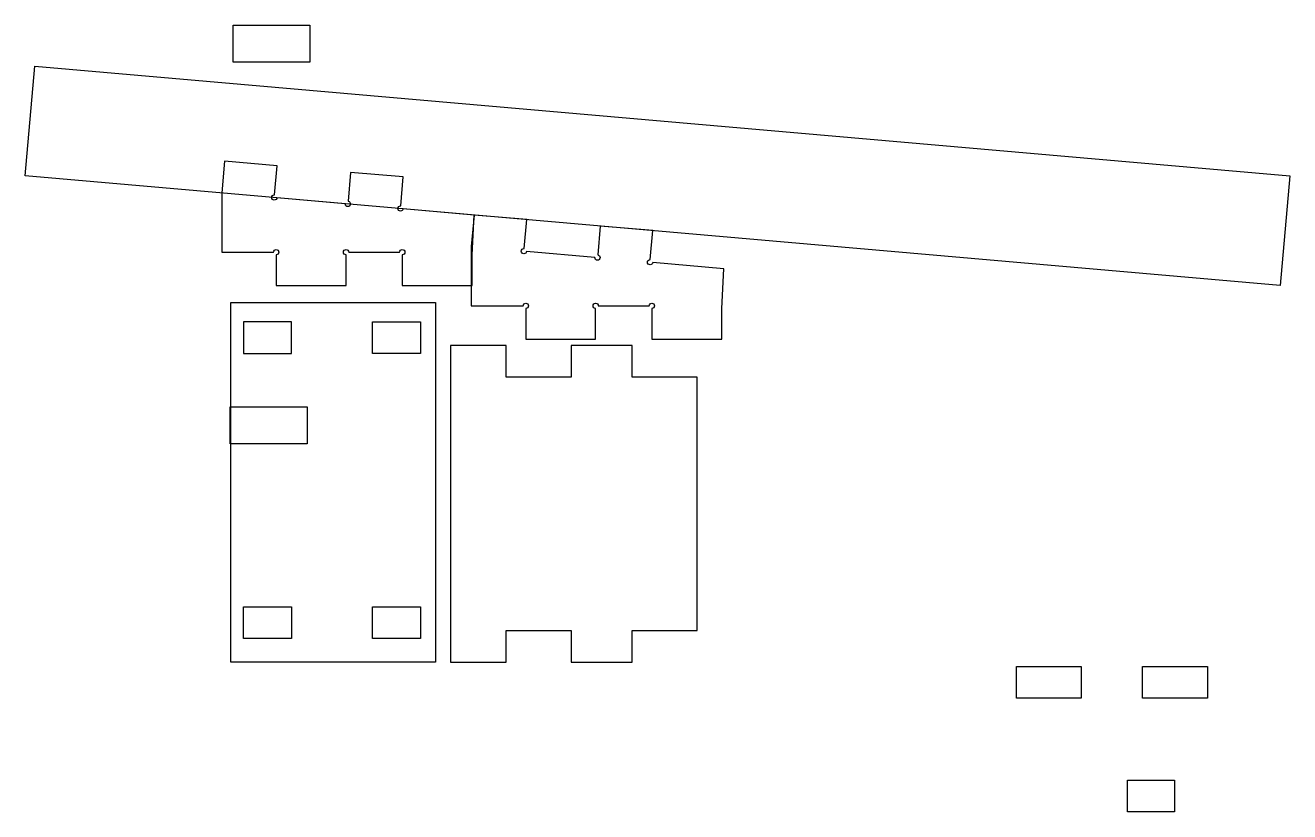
# Model space of a CAD drawing. Extents: x 7 to 127, y 185 to 260.
import ezdxf

# ---------------------------------------------------------------- set-up
doc = ezdxf.new("R2010")
doc.units = 0
doc.layers.add('Layer_1', color=7, linetype='CONTINUOUS')

msp = doc.modelspace()

# ---------------------------------------------------------------- linework, layer by layer
at = {"layer": 'Layer_1', "color": 6}
for p, q in [((26.661568, 259.748737), (33.93761, 259.748737)), ((26.661568, 256.252457), (26.661568, 259.748737)), ((33.93761, 259.748737), (33.93761, 256.252457)), ((33.93761, 256.252457), (26.661568, 256.252457)), ((6.988935, 245.491843), (7.897404, 255.875691)), ((7.897404, 255.875691), (126.694616, 245.482282)), ((125.786147, 235.098434), (6.988935, 245.491843)), ((126.694616, 245.482282), (125.786147, 235.098434)), ((26.394299, 223.600533), (33.670341, 223.600533)), ((26.394299, 220.104253), (26.394299, 223.600533)), ((33.670341, 223.600533), (33.670341, 220.104253)), ((33.670341, 220.104253), (26.394299, 220.104253)), ((100.81671, 199.007857), (106.96672, 199.007857)), ((100.81671, 196.00786), (100.81671, 199.007857)), ((106.96672, 199.007857), (106.96672, 196.00786)), ((112.7519, 199.007857), (118.90191, 199.007857)), ((112.7519, 196.00786), (112.7519, 199.007857)), ((118.90191, 199.007857), (118.90191, 196.00786)), ((106.96672, 196.00786), (100.81671, 196.00786)), ((118.90191, 196.00786), (112.7519, 196.00786)), ((111.34283, 188.25627), (115.79283, 188.25627)), ((111.34283, 185.25627), (111.34283, 188.25627)), ((115.79283, 188.25627), (115.79283, 185.25627)), ((115.79283, 185.25627), (111.34283, 185.25627))]:
    msp.add_line(p, q, dxfattribs=at)
at = {"layer": 'Layer_1', "color": 7}
for p, q in [((25.845487, 246.861542), (25.583997, 243.873094)), ((30.826567, 246.42594), (25.845487, 246.861542)), ((30.586797, 243.686574), (30.826567, 246.42594)), ((37.787907, 245.816676), (37.548127, 243.077307)), ((42.768477, 245.381042), (37.787907, 245.816676)), ((42.528697, 242.641676), (42.768477, 245.381042)), ((25.583997, 243.873094), (25.583997, 238.258448)), ((37.277307, 242.849928), (30.813657, 243.415756)), ((49.477016, 241.775856), (42.755567, 242.370859)), ((49.477016, 241.775856), (49.215526, 238.787408)), ((49.289527, 238.008335), (49.477016, 241.775856)), ((54.458096, 241.340254), (49.477016, 241.775856)), ((54.218326, 238.600888), (54.458096, 241.340254)), ((61.419436, 240.73099), (61.179656, 237.991621)), ((66.400006, 240.295356), (61.419436, 240.73099)), ((66.160226, 237.55599), (66.400006, 240.295356)), ((25.583997, 238.258448), (30.493777, 238.258448)), ((37.604457, 238.258448), (42.428967, 238.258448)), ((49.215526, 238.787408), (49.215526, 233.172762)), ((60.908836, 237.764242), (54.445186, 238.33007)), ((30.743897, 238.008335), (30.743897, 235.098434)), ((37.354347, 235.098434), (37.354347, 238.008335)), ((42.679087, 238.008335), (42.679087, 235.098434)), ((49.289527, 235.098434), (49.289527, 238.008335)), ((73.108545, 236.69017), (66.387096, 237.285173)), ((72.921056, 232.922649), (73.108545, 236.69017)), ((30.743897, 235.098434), (37.354347, 235.098434)), ((42.679087, 235.098434), (49.289527, 235.098434)), ((26.433683, 233.482426), (45.834234, 233.482426)), ((26.433683, 199.424221), (26.433683, 233.482426)), ((45.834234, 233.482426), (45.834234, 199.424221)), ((49.215526, 233.172762), (54.125306, 233.172762)), ((54.375426, 232.922649), (54.375426, 230.012748)), ((60.985876, 230.012748), (60.985876, 232.922649)), ((61.235986, 233.172762), (66.060496, 233.172762)), ((66.310616, 232.922649), (66.310616, 230.012748)), ((72.921056, 230.012748), (72.921056, 232.922649)), ((32.200944, 231.656337), (27.651074, 231.656338)), ((27.651074, 231.656338), (27.651075, 228.656519)), ((32.200944, 228.656519), (32.200944, 231.656337)), ((39.863944, 228.656519), (39.863944, 231.656336)), ((39.863944, 231.656336), (44.413944, 231.656336)), ((44.413944, 231.656336), (44.413944, 228.656519)), ((54.375426, 230.012748), (60.985876, 230.012748)), ((66.310616, 230.012748), (72.921056, 230.012748)), ((27.651075, 228.656519), (32.200944, 228.656519)), ((44.413944, 228.656519), (39.863944, 228.656519)), ((47.254526, 229.42394), (47.254526, 199.424225)), ((52.517771, 229.42394), (47.254526, 229.42394)), ((52.517771, 226.424123), (52.517771, 229.42394)), ((64.452959, 229.42394), (58.667783, 229.42394)), ((58.667783, 229.42394), (58.667783, 226.424123)), ((64.452959, 226.424123), (64.452959, 229.42394)), ((58.667783, 226.424123), (52.517771, 226.424123)), ((70.602971, 226.424123), (64.452959, 226.424123)), ((70.602971, 202.424555), (70.602971, 226.424123)), ((27.651074, 201.656108), (27.651075, 204.655918)), ((27.651075, 204.655918), (32.200944, 204.655918)), ((32.200944, 204.655918), (32.200944, 201.656108)), ((39.863944, 201.656108), (39.863944, 204.655918)), ((39.863944, 204.655918), (44.413944, 204.655918)), ((44.413944, 204.655918), (44.413944, 201.656108)), ((52.517771, 199.424225), (52.517771, 202.424555)), ((52.517771, 202.424555), (58.667783, 202.424555)), ((58.667783, 202.424555), (58.667783, 199.424225)), ((64.452959, 199.424225), (64.452959, 202.424555)), ((64.452959, 202.424555), (70.602971, 202.424555)), ((32.200944, 201.656108), (27.651074, 201.656108)), ((44.413944, 201.656108), (39.863944, 201.656108)), ((45.834234, 199.424221), (26.433683, 199.424221)), ((47.254526, 199.424225), (52.517771, 199.424225)), ((58.667783, 199.424225), (64.452959, 199.424225))]:
    msp.add_line(p, q, dxfattribs=at)
for points in [[(30.314977, 243.43746), (30.314914, 243.575623), (30.426934, 243.68764), (30.565097, 243.687574)], [(30.565097, 243.187347), (30.426935, 243.187281), (30.314915, 243.299298), (30.314977, 243.43746)], [(30.565097, 243.687574), (30.572297, 243.687555), (30.579577, 243.687222), (30.586797, 243.686574)], [(30.813657, 243.415756), (30.802477, 243.286731), (30.694605, 243.187609), (30.565097, 243.187347)], [(37.548127, 243.077307), (37.67735, 243.066107), (37.776544, 242.957936), (37.776537, 242.828228)], [(37.526417, 242.578112), (37.388258, 242.578051), (37.276243, 242.690069), (37.276307, 242.828228)], [(37.276307, 242.828228), (37.276326, 242.835428), (37.276659, 242.842718), (37.277307, 242.849928)], [(37.776537, 242.828228), (37.776601, 242.690065), (37.66458, 242.578046), (37.526417, 242.578112)], [(42.256887, 242.392562), (42.256824, 242.530721), (42.368838, 242.642737), (42.506997, 242.642676)], [(42.506997, 242.142449), (42.368839, 242.142388), (42.256825, 242.254404), (42.256887, 242.392562)], [(42.506997, 242.642676), (42.514197, 242.642657), (42.521487, 242.642324), (42.528697, 242.641676)], [(42.755567, 242.370859), (42.744387, 242.24183), (42.636509, 242.142706), (42.506997, 242.142449)], [(30.493777, 238.258448), (30.493715, 238.39661), (30.605735, 238.508627), (30.743897, 238.508561)], [(30.743897, 238.508561), (30.882055, 238.508622), (30.994069, 238.396606), (30.994007, 238.258448)], [(30.994007, 238.258448), (30.994069, 238.12029), (30.882055, 238.008274), (30.743897, 238.008335)], [(37.104227, 238.258448), (37.104165, 238.39661), (37.216185, 238.508627), (37.354347, 238.508561)], [(37.354347, 238.008335), (37.216185, 238.008269), (37.104165, 238.120286), (37.104227, 238.258448)], [(37.354347, 238.508561), (37.492505, 238.508622), (37.604519, 238.396606), (37.604457, 238.258448)], [(42.428967, 238.258448), (42.428905, 238.39661), (42.540925, 238.508627), (42.679087, 238.508561)], [(42.679087, 238.508561), (42.817245, 238.508622), (42.929259, 238.396606), (42.929197, 238.258448)], [(42.929197, 238.258448), (42.929259, 238.12029), (42.817245, 238.008274), (42.679087, 238.008335)], [(53.946506, 238.351774), (53.946443, 238.489937), (54.058463, 238.601954), (54.196626, 238.601888)], [(54.196626, 238.101661), (54.058464, 238.101595), (53.946444, 238.213612), (53.946506, 238.351774)], [(54.196626, 238.601888), (54.203826, 238.601869), (54.211106, 238.601536), (54.218326, 238.600888)], [(54.445186, 238.33007), (54.434006, 238.201045), (54.326134, 238.101923), (54.196626, 238.101661)], [(61.157946, 237.492426), (61.019787, 237.492365), (60.907772, 237.604383), (60.907836, 237.742542)], [(60.907836, 237.742542), (60.907855, 237.749742), (60.908188, 237.757032), (60.908836, 237.764242)], [(61.408066, 237.742542), (61.40813, 237.604379), (61.296109, 237.49236), (61.157946, 237.492426)], [(61.179656, 237.991621), (61.308879, 237.980421), (61.408073, 237.87225), (61.408066, 237.742542)], [(65.888416, 237.306876), (65.888353, 237.445035), (66.000367, 237.557051), (66.138526, 237.55699)], [(66.138526, 237.056763), (66.000368, 237.056702), (65.888354, 237.168718), (65.888416, 237.306876)], [(66.138526, 237.55699), (66.145726, 237.556971), (66.153016, 237.556638), (66.160226, 237.55599)], [(66.387096, 237.285173), (66.375916, 237.156144), (66.268038, 237.05702), (66.138526, 237.056763)], [(54.125306, 233.172762), (54.125244, 233.310924), (54.237264, 233.422941), (54.375426, 233.422875)], [(54.375426, 233.422875), (54.513584, 233.422936), (54.625598, 233.31092), (54.625536, 233.172762)], [(54.625536, 233.172762), (54.625598, 233.034604), (54.513584, 232.922588), (54.375426, 232.922649)], [(60.735756, 233.172762), (60.735694, 233.310924), (60.847714, 233.422941), (60.985876, 233.422875)], [(60.985876, 232.922649), (60.847714, 232.922583), (60.735694, 233.0346), (60.735756, 233.172762)], [(60.985876, 233.422875), (61.124034, 233.422936), (61.236048, 233.31092), (61.235986, 233.172762)], [(66.060496, 233.172762), (66.060434, 233.310924), (66.172454, 233.422941), (66.310616, 233.422875)], [(66.310616, 233.422875), (66.448774, 233.422936), (66.560788, 233.31092), (66.560726, 233.172762)], [(66.560726, 233.172762), (66.560788, 233.034604), (66.448774, 232.922588), (66.310616, 232.922649)]]:
    msp.add_open_spline(points, degree=3, dxfattribs=at)

doc.saveas('drawing.dxf')
